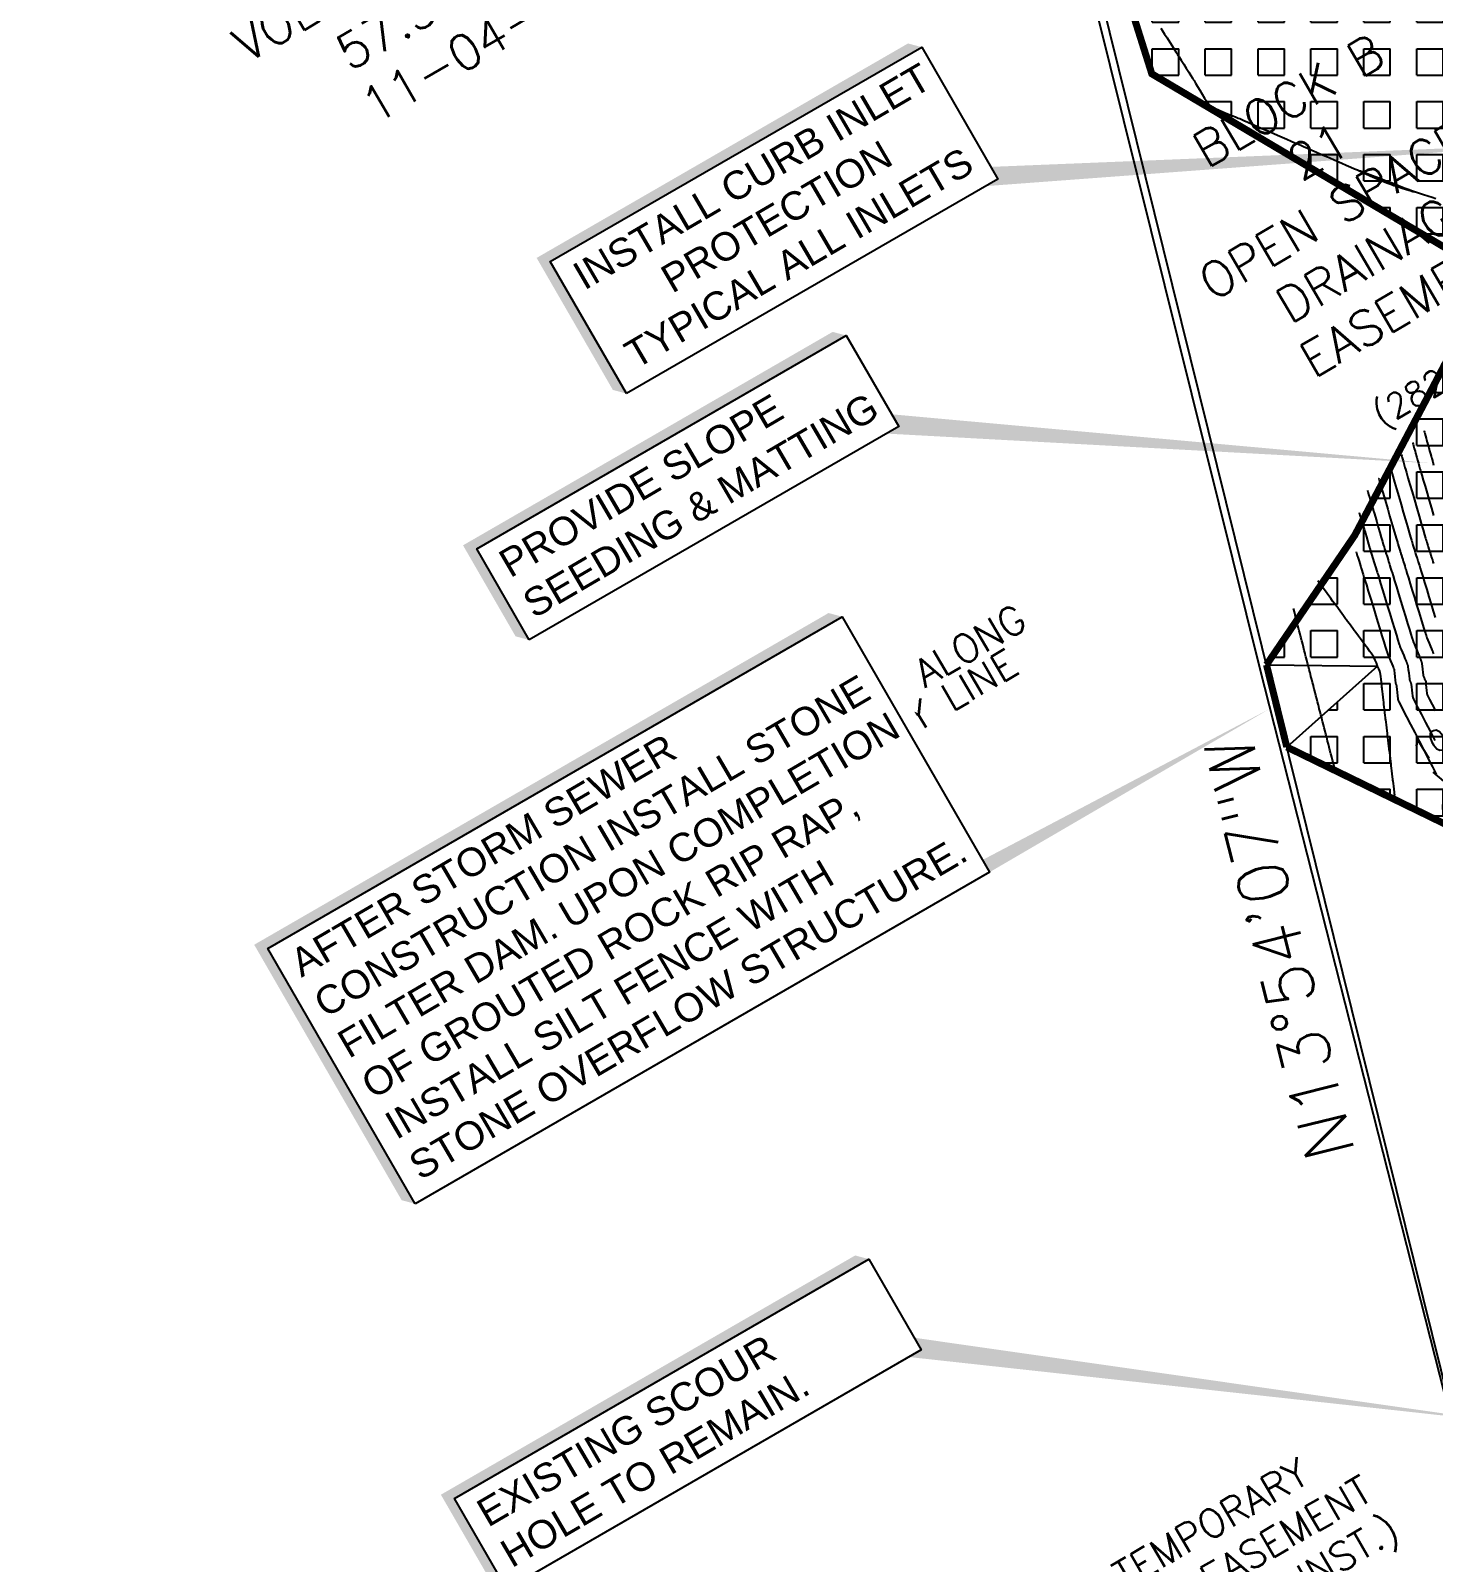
# Model space of a CAD drawing. Header units: feet. Extents: x 23 to 2149517, y -26 to 355304.
# Drawn here: x 2137040 to 2137437.8, y 340239.2 to 340673.6 of the extents above; entities that cross this region are included whole.
import ezdxf

# ---------------------------------------------------------------- set-up
doc = ezdxf.new("R2010")
doc.units = ezdxf.units.FT
doc.header["$MEASUREMENT"] = 0
for name, color, linetype in [('A-EC-CURLEX-MATTING', 6, 'Continuous'), ('A-EC-SILT-FENCE', 4, 'SILT_FENCE'), ('A-EC-TXT', 7, 'Continuous'), ('C-TOPO-MAJR-N', 7, 'Continuous'), ('C-TOPO-MINR-N', 2, 'Continuous'), ('xhpc023-pt$0$A-ADDRESS-N', 6, 'Continuous'), ('xhpc023-pt$0$V-FENC', 6, 'xhpc023-pt$0$BARBWIRE_2'), ('xhpc023-pt$0$V-FENC-TEXT', 2, 'Continuous'), ('xhpc023-pt$0$V-LOT-NO_OPENSPACES', 7, 'Continuous'), ('xhpc023-pt$0$V-PROP-ADJN-TEXT', 2, 'Continuous'), ('xhpc023-pt$0$V-PROP-DIMS', 4, 'Continuous'), ('xhpc023-pt$0$V-PROP-N', 2, 'Continuous'), ('xhpc023-pt$0$V-PROP-RWAY-N', 7, 'Continuous'), ('xhpc023-pt$0$xHPC007pt_PHASE1-AMENDED PLT$0$V-ESMT-UTIL-TEXT-N', 6, 'Continuous'), ('xhpc023-pt$0$xHPC007pt_PHASE1A$0$V-ADJC-E', 6, 'Continuous')]:
    doc.layers.add(name, color=color, linetype=linetype)
doc.styles.add('L100', font='simplex', dxfattribs={"height": 10})
doc.styles.get("Standard").update_dxf_attribs({"font": 'arial.ttf'})
doc.styles.add('xhpc023-pt$0$L100', font='simplex', dxfattribs={"height": 10})
doc.styles.add('xhpc023-pt$0$L140', font='simplex', dxfattribs={"height": 14})
doc.styles.add('xhpc023-pt$0$L60', font='simplex', dxfattribs={"height": 6})
doc.styles.add('xhpc023-pt$0$L70', font='simplex.shx', dxfattribs={"height": 7})
doc.styles.add('xhpc023-pt$0$L80', font='simplex', dxfattribs={"height": 8})
doc.styles.add('xhpc023-pt$0$Standard', font='txt')
doc.styles.add('xhpc023-pt$0$xHPC007pt_PHASE1-AMENDED PLT$0$L80', font='simplex', dxfattribs={"height": 8})
doc.linetypes.add('SILT_FENCE', pattern='A,0.5,-0.1,["SF",Standard,S=0.1,R=0,X=-0.1,Y=-0.05],-0.1', length=0.7)
doc.linetypes.add('xhpc023-pt$0$BARBWIRE_2', pattern='A,1,-0.02,["X",xhpc023-pt$0$Standard,S=0.075,R=0,X=-0.025,Y=-0.0375],-0.02', length=1.04)

# ---------------------------------------------------------------- blocks, each defined once
blk = doc.blocks.new('xhpc023-pt')
at = {"layer": 'xhpc023-pt$0$V-FENC', "ltscale": 0.7, "flags": 128}
blk.add_lwpolyline([(2136514.3, 337269.5), (2136570.14, 337337.24), (2136585.41, 337353.57), (2136594.19, 337395.54), (2136652.23, 337608.98), (2136541.74, 337937.17), (2136539.29, 337939.07), (2136530.45, 337965.81), (2136481.72, 338104.51), (2136409.74, 338314.48), (2136329.41, 338548.95), (2136294.93, 338650.98), (2136295.62, 338656.13), (2136392.05, 338767.6), (2136487.37, 338876.58), (2136639.98, 339049.76), (2136801.71, 339276.02), (2136929.94, 339463.02), (2137134.98, 339758.55), (2137290.57, 339979.02), (2137411.74, 340150.67), (2137459.06, 340215.88), (2137388.72, 340492.49), (2137342.31, 340679.29), (2137326.79, 340742.93), (2137285.4, 340912.39), (2137234.93, 341127.68), (2137374.14, 341357.32), (2137513.03, 341585.66)], dxfattribs=at)
at = {"layer": 'xhpc023-pt$0$V-FENC-TEXT', "ltscale": 0.8}
blk.add_lwpolyline([(2137381.44, 340521.78, 0, 4.17, 0), (2137369.04, 340520.2, 0, 0, 0), (2137337.91, 340516.26, 0, 0, 0)], format="xyseb", dxfattribs=at)
at = {"layer": 'xhpc023-pt$0$V-PROP-N'}
blk.add_line((2137459.21, 340216.13), (2137234.3, 341124.82), dxfattribs=at)
at = {"layer": 'xhpc023-pt$0$V-PROP-RWAY-N'}
blk.add_arc((2136995, 340602.39), 475, 7.59, 30.3291, dxfattribs=at)
at = {"layer": 'xhpc023-pt$0$A-ADDRESS-N', "insert": (2137436.08, 340571.15), "char_height": 7, "width": 77.1852, "attachment_point": 5, "rotation": 30.3291, "style": 'xhpc023-pt$0$L70'}
blk.add_mtext('(2825)', dxfattribs=at)
at = {"layer": 'xhpc023-pt$0$V-FENC-TEXT', "ltscale": 0.8, "style": 'xhpc023-pt$0$L80'}
for s, p in [('WIRE FENCE ALONG', (2137233.54, 340451.95)), ('PROPERTY LINE', (2137249.55, 340449.99))]:
    blk.add_text(s, height=8, rotation=30.3292, dxfattribs=at).set_placement(p)
at = {"layer": 'xhpc023-pt$0$V-LOT-NO_OPENSPACES', "insert": (2137413.57, 340624.95), "char_height": 10, "width": 102.6547, "attachment_point": 5, "rotation": 30.3291, "style": 'xhpc023-pt$0$L100'}
blk.add_mtext('BLOCK B \\P21\\POPEN SPACE/\\PDRAINAGE EASEMENT', dxfattribs=at)
at = {"layer": 'xhpc023-pt$0$V-PROP-ADJN-TEXT', "insert": (2137157.44, 340702.84), "char_height": 10, "width": 268.24, "attachment_point": 5, "rotation": 30.33, "style": 'xhpc023-pt$0$L100'}
blk.add_mtext('UNITED STATES OF AMERICA \\PFOR JOE POOL LAKE\\PVOL. 7244, PG. 416\\P57.57 ACRES\\P11-04-1981', dxfattribs=at)
at = {"layer": 'xhpc023-pt$0$V-PROP-DIMS', "insert": (2137400.91, 340414.91), "char_height": 14, "attachment_point": 8, "rotation": 103.9018, "style": 'xhpc023-pt$0$L140'}
blk.add_mtext('N13°54\'07"W ', dxfattribs=at)
at = {"layer": 'xhpc023-pt$0$xHPC007pt_PHASE1-AMENDED PLT$0$V-ESMT-UTIL-TEXT-N', "insert": (2137381.79, 340215.73), "char_height": 8, "attachment_point": 8, "rotation": 30.3118, "style": 'xhpc023-pt$0$xHPC007pt_PHASE1-AMENDED PLT$0$L80'}
blk.add_mtext("15' TEMPORARY\\PDRAINAGE EASEMENT\\P(BY SEPARATE INST.)", dxfattribs=at)
blk.add_mtext("15' TEMPORARY\\PDRAINAGE EASEMENT\\P(BY SEPARATE INST.)", dxfattribs=at)
at = {"layer": 'xhpc023-pt$0$xHPC007pt_PHASE1A$0$V-ADJC-E', "insert": (2137463.98, 340490.73), "char_height": 6, "width": 156.7974, "attachment_point": 2, "rotation": 30.9273, "style": 'xhpc023-pt$0$L60'}
blk.add_mtext("10' T.E.S.CO ESMT. \\PVOL. 5026, PG 99\\P(TO BE ABANDONED)", dxfattribs=at)

msp = doc.modelspace()

# ---------------------------------------------------------------- block references
at = {"layer": 'A-EC-CURLEX-MATTING'}
msp.add_blockref('xhpc023-pt', (0, 0), dxfattribs=at)

# ---------------------------------------------------------------- next in the draw order: linework, layer by layer
for points in [[(2137670.62, 340388.88, -0.020906), (2137597.86, 340483.23, -0.00681), (2137601.18, 340497.47), (2137834.97, 340634.24, -5.810571), (2137834.97, 340634.24, 0.811703), (2137866.43, 340724.84, 0.069055), (2137866.43, 340724.84), (2137654.43, 341086.23, -0.149441), (2137653.08, 341091.91, 0.824303), (2137560.97, 341116.03, -0.149441), (2137557, 341111.73), (2137389.06, 341013.48, -0.149441), (2137383.37, 341012.13, 0.824289), (2137359.25, 340920.01, -0.14935), (2137363.55, 340916.05), (2137406.28, 340843.01, -0.100424), (2137467.54, 340663.68, 0.039884), (2137488.12, 340566.52, 0.039884)], [(2137660.46, 340381.44, -0.020999), (2137590.35, 340472.58, -0.432054), (2137598.5, 340508.07), (2137827.01, 340641.75, -0.15088), (2137838.5, 340644.44, 0.784499), (2137861.31, 340715.67, -0.088743), (2137856.2, 340721.53), (2137645.8, 341081.18, -0.149441), (2137643.1, 341092.55, 0.824303), (2137569.98, 341111.7, -0.149441), (2137562.05, 341103.1), (2137394.11, 341004.84, -0.149441), (2137382.73, 341002.15, 0.824289), (2137363.58, 340929.03, -0.14935), (2137372.18, 340921.1), (2137414.92, 340848.06, -0.100424), (2137477.46, 340664.97, 0.039884), (2137497.71, 340569.37, 1.206369)]]:
    msp.add_lwpolyline(points, format="xyb", dxfattribs=at)
msp.add_lwpolyline([(2137454.6, 340604.08), (2137415.55, 340530.51), (2137390.5, 340493.75), (2137422.03, 340493.4), (2137396.26, 340470.45), (2137454.81, 340441.95)], dxfattribs=at)
at = {"layer": 'A-EC-SILT-FENCE', "const_width": 2, "elevation": 568}
msp.add_lwpolyline([(2137454.6, 340604.08), (2137357.98, 340661.33), (2137351.03, 340683.38), (2137372.7, 340756.32)], dxfattribs=at)
at = {"layer": 'A-EC-SILT-FENCE', "const_width": 2}
for points in [[(2137390.5, 340493.75), (2137415.55, 340530.51), (2137454.39, 340604.2)], [(2137390.5, 340493.75), (2137396.26, 340470.45)], [(2137396.26, 340470.45), (2137454.81, 340441.95), (2137478.72, 340421.22), (2137550, 340414.64), (2137577.55, 340364.92), (2137601.62, 340330.66)]]:
    msp.add_lwpolyline(points, dxfattribs=at)
at = {"layer": 'C-TOPO-MAJR-N', "color": 7, "linetype": 'Continuous', "lineweight": -3}
for points, elevation in [([(2137360.55, 340674.28), (2137361, 340673.56), (2137361.61, 340672.61), (2137362.31, 340671.5), (2137363.04, 340670.35), (2137363.74, 340669.24), (2137364.34, 340668.29), (2137364.79, 340667.57), (2137365.03, 340667.21), (2137365.26, 340666.84), (2137365.71, 340666.12), (2137366.32, 340665.17), (2137367.02, 340664.06), (2137367.75, 340662.91), (2137368.44, 340661.8), (2137369.05, 340660.85), (2137369.5, 340660.13), (2137369.73, 340659.77), (2137369.95, 340659.4), (2137370.36, 340658.71), (2137370.91, 340657.78), (2137371.55, 340656.7), (2137372.23, 340655.57), (2137372.91, 340654.47), (2137373.54, 340653.5), (2137374.07, 340652.76), (2137374.44, 340652.33), (2137374.94, 340652.01), (2137375.79, 340651.59), (2137376.89, 340651.1), (2137378.13, 340650.57), (2137379.42, 340650.04), (2137380.65, 340649.54), (2137381.7, 340649.12), (2137382.49, 340648.81), (2137382.9, 340648.64), (2137383.31, 340648.46), (2137384.12, 340648.1), (2137385.21, 340647.63), (2137386.47, 340647.08), (2137387.78, 340646.51), (2137389.03, 340645.96), (2137390.12, 340645.49), (2137390.93, 340645.14), (2137391.35, 340644.95), (2137391.77, 340644.77), (2137392.58, 340644.42), (2137393.66, 340643.94), (2137394.92, 340643.4), (2137396.23, 340642.82), (2137397.49, 340642.28), (2137398.58, 340641.8), (2137399.38, 340641.45), (2137399.8, 340641.27), (2137400.22, 340641.08), (2137401.03, 340640.73), (2137402.12, 340640.26), (2137403.37, 340639.71), (2137404.69, 340639.14), (2137405.94, 340638.59), (2137407.03, 340638.12), (2137407.84, 340637.76), (2137408.26, 340637.58), (2137408.67, 340637.4), (2137409.48, 340637.05), (2137410.57, 340636.57), (2137411.83, 340636.02), (2137413.14, 340635.45), (2137414.39, 340634.9), (2137415.48, 340634.43), (2137416.29, 340634.08), (2137416.71, 340633.89)], 570), ([(2137438.51, 340625.91), (2137437.46, 340626.24), (2137436.26, 340626.63), (2137435.04, 340627.02), (2137433.92, 340627.38), (2137433.01, 340627.67), (2137432.44, 340627.87), (2137431.93, 340628.06), (2137430.94, 340628.43), (2137429.58, 340628.96), (2137427.94, 340629.59), (2137426.12, 340630.29), (2137424.22, 340631.03), (2137422.35, 340631.75), (2137420.59, 340632.43), (2137419.04, 340633.02), (2137417.82, 340633.49), (2137417.13, 340633.75), (2137416.82, 340633.86), (2137416.72, 340633.89), (2137416.71, 340633.89), (2137416.72, 340633.89), (2137416.8, 340633.84), (2137417.07, 340633.72), (2137417.66, 340633.45), (2137418.68, 340632.99), (2137419.91, 340632.45), (2137421.24, 340631.88), (2137422.54, 340631.31), (2137423.71, 340630.81), (2137424.62, 340630.43), (2137425.16, 340630.21), (2137425.73, 340630.01), (2137426.63, 340629.71), (2137427.76, 340629.35), (2137428.98, 340628.96), (2137430.18, 340628.58), (2137431.23, 340628.25), (2137432.03, 340628), (2137432.44, 340627.87)], 570), ([(2137425.51, 340550), (2137425.52, 340549.99), (2137425.53, 340549.95), (2137425.56, 340549.86), (2137425.58, 340549.79), (2137425.6, 340549.71), (2137425.69, 340549.41), (2137425.94, 340548.55), (2137426.32, 340547.24), (2137426.81, 340545.56), (2137427.38, 340543.61), (2137428, 340541.48), (2137428.65, 340539.25), (2137429.3, 340537.03), (2137429.92, 340534.89), (2137430.49, 340532.93), (2137430.98, 340531.25), (2137431.36, 340529.94), (2137431.61, 340529.07), (2137431.7, 340528.76), (2137431.77, 340528.56), (2137431.83, 340528.37), (2137431.9, 340528.14), (2137432.05, 340527.65), (2137432.23, 340527.08), (2137432.38, 340526.59), (2137432.45, 340526.36), (2137432.49, 340526.24), (2137432.54, 340526.07), (2137432.58, 340525.95), (2137432.65, 340525.73), (2137432.8, 340525.24), (2137432.98, 340524.67), (2137433.13, 340524.19), (2137433.2, 340523.97), (2137433.25, 340523.81), (2137433.3, 340523.67), (2137433.32, 340523.61), (2137433.34, 340523.54), (2137433.4, 340523.36), (2137433.54, 340522.93), (2137433.71, 340522.38), (2137433.86, 340521.89), (2137433.96, 340521.58), (2137434.08, 340521.2), (2137434.37, 340520.24), (2137434.8, 340518.82), (2137435.34, 340517.07), (2137435.94, 340515.09), (2137436.58, 340513), (2137437.22, 340510.91), (2137437.82, 340508.95), (2137438.35, 340507.21)], 555), ([(2137426.89, 340456.7), (2137426.89, 340456.74), (2137426.88, 340456.85), (2137426.84, 340457.13), (2137426.78, 340457.64), (2137426.69, 340458.45), (2137426.58, 340459.31), (2137426.49, 340460.12), (2137426.41, 340460.74), (2137426.37, 340461.06), (2137426.34, 340461.37), (2137426.26, 340461.99), (2137426.17, 340462.8), (2137426.06, 340463.66), (2137425.97, 340464.47), (2137425.89, 340465.09), (2137425.86, 340465.41), (2137425.82, 340465.72), (2137425.74, 340466.34), (2137425.65, 340467.15), (2137425.55, 340468.01), (2137425.45, 340468.82), (2137425.38, 340469.44), (2137425.34, 340469.76), (2137425.3, 340470.07), (2137425.23, 340470.69), (2137425.13, 340471.5), (2137425.03, 340472.36), (2137424.93, 340473.17), (2137424.86, 340473.79), (2137424.82, 340474.11), (2137424.78, 340474.42), (2137424.71, 340475.04), (2137424.61, 340475.85), (2137424.51, 340476.71), (2137424.41, 340477.52), (2137424.34, 340478.14), (2137424.3, 340478.46), (2137424.26, 340478.77), (2137424.19, 340479.39), (2137424.09, 340480.2), (2137423.99, 340481.06), (2137423.9, 340481.87), (2137423.82, 340482.49), (2137423.78, 340482.81), (2137423.75, 340483.12), (2137423.67, 340483.74), (2137423.58, 340484.55), (2137423.47, 340485.41), (2137423.38, 340486.22), (2137423.3, 340486.84), (2137423.27, 340487.16), (2137423.23, 340487.46), (2137423.17, 340488.05), (2137423.09, 340488.81), (2137423, 340489.65), (2137422.91, 340490.45), (2137422.82, 340491.1), (2137422.75, 340491.51), (2137422.61, 340491.91), (2137422.36, 340492.58), (2137422.03, 340493.4), (2137421.67, 340494.27), (2137421.32, 340495.09), (2137421.03, 340495.74), (2137420.84, 340496.13), (2137420.61, 340496.47), (2137420.22, 340497.02), (2137419.74, 340497.67), (2137419.23, 340498.36), (2137418.76, 340498.98), (2137418.4, 340499.45), (2137418.21, 340499.7), (2137418.02, 340499.96), (2137417.64, 340500.47), (2137417.16, 340501.13), (2137416.63, 340501.84), (2137416.15, 340502.5), (2137415.77, 340503.01), (2137415.58, 340503.27), (2137415.39, 340503.53), (2137415.01, 340504.04), (2137414.53, 340504.7), (2137414, 340505.41), (2137413.52, 340506.07), (2137413.14, 340506.58), (2137412.95, 340506.84), (2137412.76, 340507.1), (2137412.38, 340507.61), (2137411.89, 340508.27), (2137411.37, 340508.98), (2137410.88, 340509.64), (2137410.51, 340510.15), (2137410.32, 340510.41), (2137410.13, 340510.67), (2137409.75, 340511.18), (2137409.26, 340511.84), (2137408.74, 340512.55), (2137408.25, 340513.21), (2137407.88, 340513.72), (2137407.69, 340513.98), (2137407.49, 340514.24), (2137407.12, 340514.75), (2137406.63, 340515.41), (2137406.11, 340516.12), (2137405.62, 340516.78), (2137405.25, 340517.29), (2137405.05, 340517.55)], 550)]:
    msp.add_lwpolyline(points, dxfattribs=dict(at, elevation=elevation))
at = {"layer": 'C-TOPO-MINR-N', "color": 2, "linetype": 'Continuous', "lineweight": -3}
for points, elevation in [([(2137435.18, 340560.13), (2137435.19, 340560.11), (2137435.22, 340560.01), (2137435.28, 340559.77), (2137435.41, 340559.31), (2137435.59, 340558.64), (2137435.77, 340557.98), (2137435.91, 340557.48), (2137435.96, 340557.28), (2137435.98, 340557.24), (2137435.99, 340557.19), (2137436.01, 340557.14), (2137436.02, 340557.09), (2137436.09, 340556.85), (2137436.26, 340556.22), (2137436.5, 340555.37), (2137436.76, 340554.44), (2137437, 340553.58), (2137437.17, 340552.95), (2137437.24, 340552.7), (2137437.28, 340552.59), (2137437.32, 340552.47), (2137437.36, 340552.35), (2137437.39, 340552.23), (2137437.47, 340551.96), (2137437.66, 340551.29), (2137437.91, 340550.4)], 558), ([(2137431.95, 340556.76), (2137431.96, 340556.73), (2137431.99, 340556.62), (2137432.07, 340556.34), (2137432.21, 340555.82), (2137432.42, 340555.06), (2137432.63, 340554.31), (2137432.79, 340553.74), (2137432.85, 340553.52), (2137432.87, 340553.47), (2137432.88, 340553.41), (2137432.9, 340553.36), (2137432.92, 340553.31), (2137432.98, 340553.1), (2137433.13, 340552.54), (2137433.35, 340551.77), (2137433.6, 340550.9), (2137433.84, 340550.06), (2137434.03, 340549.36), (2137434.16, 340548.94), (2137434.28, 340548.5), (2137434.56, 340547.54), (2137434.97, 340546.14), (2137435.48, 340544.4), (2137436.05, 340542.42), (2137436.67, 340540.31), (2137437.3, 340538.15), (2137437.91, 340536.06)], 557), ([(2137428.73, 340553.38), (2137428.74, 340553.35), (2137428.77, 340553.23), (2137428.85, 340552.95), (2137429, 340552.43), (2137429.22, 340551.64), (2137429.45, 340550.82), (2137429.65, 340550.13), (2137429.77, 340549.71), (2137429.89, 340549.27), (2137430.19, 340548.25), (2137430.62, 340546.76), (2137431.17, 340544.9), (2137431.78, 340542.79), (2137432.44, 340540.52), (2137433.12, 340538.2), (2137433.77, 340535.95), (2137434.38, 340533.86), (2137434.91, 340532.05), (2137435.33, 340530.62), (2137435.6, 340529.68), (2137435.7, 340529.33), (2137435.75, 340529.19), (2137435.82, 340528.98), (2137435.86, 340528.84), (2137435.93, 340528.62), (2137436.07, 340528.17), (2137436.23, 340527.63), (2137436.38, 340527.17), (2137436.44, 340526.95), (2137436.49, 340526.81), (2137436.56, 340526.59), (2137436.61, 340526.45), (2137436.68, 340526.23), (2137436.82, 340525.78), (2137436.98, 340525.24), (2137437.12, 340524.79), (2137437.19, 340524.59), (2137437.25, 340524.39), (2137437.31, 340524.22), (2137437.34, 340524.14), (2137437.36, 340524.06), (2137437.42, 340523.89), (2137437.55, 340523.48), (2137437.71, 340522.98), (2137437.85, 340522.51)], 556), ([(2137422.31, 340546.61), (2137422.32, 340546.59), (2137422.35, 340546.5), (2137422.41, 340546.27), (2137422.54, 340545.85), (2137422.71, 340545.28), (2137422.85, 340544.8), (2137422.92, 340544.58), (2137422.98, 340544.37), (2137423.04, 340544.17), (2137423.1, 340543.99), (2137423.15, 340543.81), (2137423.25, 340543.5), (2137423.5, 340542.64), (2137423.87, 340541.36), (2137424.34, 340539.75), (2137424.87, 340537.93), (2137425.43, 340536), (2137425.99, 340534.07), (2137426.52, 340532.25), (2137426.99, 340530.64), (2137427.37, 340529.36), (2137427.61, 340528.5), (2137427.7, 340528.19), (2137427.75, 340528.04), (2137427.8, 340527.9), (2137427.87, 340527.67), (2137428.03, 340527.14), (2137428.22, 340526.53), (2137428.38, 340526), (2137428.45, 340525.77), (2137428.51, 340525.61), (2137428.56, 340525.46), (2137428.63, 340525.23), (2137428.79, 340524.71), (2137428.98, 340524.09), (2137429.14, 340523.58), (2137429.21, 340523.35), (2137429.25, 340523.23), (2137429.29, 340523.12), (2137429.31, 340523.07), (2137429.32, 340523.02), (2137429.38, 340522.83), (2137429.53, 340522.37), (2137429.71, 340521.79), (2137429.87, 340521.27), (2137429.98, 340520.94), (2137430.09, 340520.58), (2137430.35, 340519.7), (2137430.76, 340518.39), (2137431.26, 340516.75), (2137431.83, 340514.87), (2137432.45, 340512.86), (2137433.08, 340510.79), (2137433.69, 340508.79), (2137434.26, 340506.92), (2137434.75, 340505.31), (2137435.14, 340504.03), (2137435.4, 340503.19), (2137435.49, 340502.88), (2137435.56, 340502.69), (2137435.62, 340502.5), (2137435.69, 340502.31), (2137435.75, 340502.12), (2137435.82, 340501.93), (2137435.89, 340501.75), (2137436.01, 340501.45), (2137436.29, 340500.76), (2137436.66, 340499.87), (2137437.03, 340498.98), (2137437.32, 340498.28), (2137437.44, 340497.99), (2137437.51, 340497.79), (2137437.57, 340497.62), (2137437.61, 340497.52), (2137437.64, 340497.43), (2137437.67, 340497.34), (2137437.71, 340497.24), (2137437.77, 340497.07), (2137437.85, 340496.87)], 554), ([(2137419.12, 340543.22), (2137419.13, 340543.2), (2137419.15, 340543.11), (2137419.22, 340542.88), (2137419.33, 340542.5), (2137419.47, 340542.03), (2137419.54, 340541.78), (2137419.59, 340541.59), (2137419.68, 340541.3), (2137419.73, 340541.12), (2137419.78, 340540.97), (2137419.85, 340540.74), (2137419.89, 340540.59), (2137419.95, 340540.38), (2137420.07, 340539.99), (2137420.19, 340539.59), (2137420.25, 340539.37), (2137420.32, 340539.15), (2137420.43, 340538.82), (2137420.49, 340538.6), (2137420.55, 340538.4), (2137420.65, 340538.11), (2137420.71, 340537.92), (2137420.8, 340537.61), (2137421.03, 340536.81), (2137421.37, 340535.65), (2137421.77, 340534.26), (2137422.22, 340532.74), (2137422.66, 340531.23), (2137423.06, 340529.83), (2137423.4, 340528.69), (2137423.62, 340527.91), (2137423.71, 340527.62), (2137423.74, 340527.53), (2137423.77, 340527.43), (2137423.84, 340527.19), (2137424.01, 340526.63), (2137424.22, 340525.97), (2137424.39, 340525.42), (2137424.46, 340525.17), (2137424.5, 340525.07), (2137424.53, 340524.96), (2137424.61, 340524.72), (2137424.78, 340524.17), (2137424.98, 340523.52), (2137425.15, 340522.97), (2137425.22, 340522.74), (2137425.25, 340522.65), (2137425.28, 340522.57), (2137425.3, 340522.5), (2137425.36, 340522.3), (2137425.52, 340521.81), (2137425.71, 340521.2), (2137425.89, 340520.64), (2137425.99, 340520.3), (2137426.11, 340519.92), (2137426.39, 340518.99), (2137426.82, 340517.6), (2137427.35, 340515.86), (2137427.96, 340513.88), (2137428.61, 340511.74), (2137429.28, 340509.56), (2137429.92, 340507.43), (2137430.53, 340505.46), (2137431.05, 340503.75), (2137431.46, 340502.4), (2137431.73, 340501.51), (2137431.83, 340501.19), (2137431.88, 340501.05), (2137431.93, 340500.91), (2137431.98, 340500.77), (2137432.03, 340500.62), (2137432.08, 340500.48), (2137432.13, 340500.34), (2137432.22, 340500.11), (2137432.45, 340499.55), (2137432.77, 340498.78), (2137433.12, 340497.94), (2137433.44, 340497.17), (2137433.67, 340496.6), (2137433.76, 340496.37), (2137433.82, 340496.22), (2137433.87, 340496.09), (2137433.89, 340496.02), (2137433.92, 340495.95), (2137433.94, 340495.88), (2137433.97, 340495.81), (2137434.02, 340495.68), (2137434.07, 340495.53), (2137434.13, 340495.39), (2137434.18, 340495.25), (2137434.23, 340495.11), (2137434.29, 340494.97), (2137434.34, 340494.82), (2137434.4, 340494.69), (2137434.42, 340494.63), (2137434.45, 340494.56), (2137434.48, 340494.48), (2137434.51, 340494.42), (2137434.53, 340494.35), (2137434.56, 340494.08), (2137434.65, 340493.39), (2137434.75, 340492.49), (2137434.86, 340491.59), (2137434.94, 340490.9), (2137434.98, 340490.61), (2137435.02, 340490.51), (2137435.06, 340490.4), (2137435.12, 340490.27), (2137435.18, 340490.13), (2137435.23, 340489.99), (2137435.29, 340489.85), (2137435.35, 340489.7), (2137435.41, 340489.57), (2137435.44, 340489.51), (2137435.47, 340489.44), (2137435.5, 340489.37), (2137435.53, 340489.3), (2137435.59, 340489.17), (2137435.65, 340489.03), (2137435.67, 340488.77), (2137435.73, 340488.15), (2137435.82, 340487.32), (2137435.91, 340486.46), (2137436.01, 340485.73), (2137436.09, 340485.29), (2137436.28, 340484.89), (2137436.75, 340483.95), (2137437.48, 340482.53), (2137438.41, 340480.72)], 553), ([(2137416.79, 340536.84), (2137416.8, 340536.82), (2137416.82, 340536.75), (2137416.87, 340536.57), (2137416.97, 340536.25), (2137417.09, 340535.85), (2137417.16, 340535.61), (2137417.22, 340535.39), (2137417.33, 340535.04), (2137417.43, 340534.71), (2137417.48, 340534.54), (2137417.54, 340534.35), (2137417.59, 340534.16), (2137417.65, 340533.98), (2137417.76, 340533.62), (2137417.87, 340533.25), (2137417.94, 340533.02), (2137418.01, 340532.83), (2137418.1, 340532.52), (2137418.2, 340532.21), (2137418.26, 340532.02), (2137418.35, 340531.7), (2137418.57, 340530.98), (2137418.85, 340530.01), (2137419.15, 340528.97), (2137419.43, 340528.01), (2137419.63, 340527.32), (2137419.71, 340527.05), (2137419.74, 340526.96), (2137419.81, 340526.71), (2137419.99, 340526.12), (2137420.21, 340525.42), (2137420.39, 340524.83), (2137420.47, 340524.58), (2137420.49, 340524.52), (2137420.51, 340524.47), (2137420.58, 340524.22), (2137420.76, 340523.64), (2137420.98, 340522.95), (2137421.16, 340522.36), (2137421.23, 340522.12), (2137421.25, 340522.07), (2137421.27, 340522.02), (2137421.34, 340521.81), (2137421.5, 340521.28), (2137421.71, 340520.63), (2137421.9, 340520.03), (2137422.01, 340519.66), (2137422.13, 340519.26), (2137422.43, 340518.27), (2137422.88, 340516.81), (2137423.44, 340514.97), (2137424.08, 340512.88), (2137424.77, 340510.62), (2137425.48, 340508.32), (2137426.16, 340506.08), (2137426.79, 340504), (2137427.35, 340502.2), (2137427.78, 340500.77), (2137428.07, 340499.84), (2137428.17, 340499.5), (2137428.2, 340499.41), (2137428.23, 340499.31), (2137428.27, 340499.22), (2137428.3, 340499.13), (2137428.33, 340499.03), (2137428.36, 340498.94), (2137428.46, 340498.7), (2137428.71, 340498.1), (2137429.05, 340497.29), (2137429.41, 340496.4), (2137429.75, 340495.58), (2137430, 340494.99), (2137430.09, 340494.75), (2137430.13, 340494.65), (2137430.16, 340494.56), (2137430.19, 340494.47), (2137430.23, 340494.38), (2137430.26, 340494.29), (2137430.3, 340494.19), (2137430.33, 340494.1), (2137430.37, 340494), (2137430.4, 340493.91), (2137430.44, 340493.82), (2137430.48, 340493.72), (2137430.51, 340493.63), (2137430.55, 340493.54), (2137430.59, 340493.45), (2137430.62, 340493.15), (2137430.71, 340492.41), (2137430.83, 340491.46), (2137430.95, 340490.5), (2137431.04, 340489.76), (2137431.07, 340489.46), (2137431.1, 340489.39), (2137431.13, 340489.32), (2137431.17, 340489.23), (2137431.21, 340489.14), (2137431.24, 340489.04), (2137431.28, 340488.95), (2137431.32, 340488.86), (2137431.36, 340488.77), (2137431.4, 340488.68), (2137431.44, 340488.59), (2137431.48, 340488.5), (2137431.52, 340488.4), (2137431.55, 340488.14), (2137431.61, 340487.48), (2137431.7, 340486.61), (2137431.8, 340485.7), (2137431.9, 340484.92), (2137431.99, 340484.46), (2137432.19, 340484.05), (2137432.69, 340483.05), (2137433.45, 340481.55), (2137434.44, 340479.64), (2137435.59, 340477.4), (2137436.88, 340474.9), (2137438.25, 340472.25)], 552), ([(2137415.93, 340525.77), (2137415.93, 340525.75), (2137415.96, 340525.67), (2137416.01, 340525.49), (2137416.11, 340525.16), (2137416.26, 340524.68), (2137416.39, 340524.25), (2137416.47, 340523.99), (2137416.57, 340523.67), (2137416.75, 340523.11), (2137416.95, 340522.45), (2137417.13, 340521.86), (2137417.25, 340521.5), (2137417.36, 340521.15), (2137417.54, 340520.58), (2137417.74, 340519.94), (2137417.92, 340519.37), (2137418.03, 340519.02), (2137418.14, 340518.65), (2137418.42, 340517.74), (2137418.83, 340516.39), (2137419.36, 340514.67), (2137419.96, 340512.69), (2137420.62, 340510.54), (2137421.3, 340508.3), (2137421.99, 340506.06), (2137422.64, 340503.92), (2137423.24, 340501.96), (2137423.75, 340500.29), (2137424.15, 340498.97), (2137424.41, 340498.12), (2137424.5, 340497.82), (2137424.54, 340497.72), (2137424.57, 340497.63), (2137424.6, 340497.53), (2137424.7, 340497.29), (2137424.96, 340496.66), (2137425.32, 340495.8), (2137425.7, 340494.86), (2137426.06, 340494), (2137426.32, 340493.37), (2137426.42, 340493.13), (2137426.45, 340493.03), (2137426.49, 340492.94), (2137426.52, 340492.85), (2137426.56, 340492.75), (2137426.59, 340492.66), (2137426.63, 340492.57), (2137426.67, 340492.48), (2137426.7, 340492.17), (2137426.8, 340491.39), (2137426.92, 340490.39), (2137427.04, 340489.39), (2137427.13, 340488.62), (2137427.17, 340488.31), (2137427.2, 340488.24), (2137427.24, 340488.15), (2137427.27, 340488.05), (2137427.31, 340487.96), (2137427.35, 340487.87), (2137427.39, 340487.78), (2137427.42, 340487.51), (2137427.49, 340486.82), (2137427.58, 340485.9), (2137427.69, 340484.94), (2137427.79, 340484.12), (2137427.89, 340483.63), (2137428.08, 340483.22), (2137428.57, 340482.25), (2137429.3, 340480.81), (2137430.24, 340478.98), (2137431.34, 340476.86), (2137432.55, 340474.53), (2137433.82, 340472.07), (2137435.12, 340469.57), (2137436.39, 340467.13), (2137437.59, 340464.82), (2137438.67, 340462.73)], 551)]:
    msp.add_lwpolyline(points, dxfattribs=dict(at, elevation=elevation))
at = {"layer": 'C-TOPO-MINR-N', "color": 2, "linetype": 'Continuous', "lineweight": -3, "extrusion": (0.968384, 0.249465, 0), "elevation": 2154767.05}
msp.add_lwpolyline([(-203509.07, 549), (-203509.04, 549), (-203508.91, 549), (-203508.61, 549), (-203508.05, 549), (-203507.18, 549), (-203506.24, 549), (-203505.36, 549), (-203504.69, 549), (-203504.34, 549), (-203504, 549), (-203503.32, 549), (-203502.45, 549), (-203501.51, 549), (-203500.64, 549), (-203499.96, 549), (-203499.62, 549), (-203499.27, 549), (-203498.6, 549), (-203497.72, 549), (-203496.78, 549), (-203495.91, 549), (-203495.23, 549), (-203494.89, 549), (-203494.54, 549), (-203493.87, 549), (-203492.99, 549), (-203492.05, 549), (-203491.18, 549), (-203490.5, 549), (-203490.16, 549), (-203489.82, 549), (-203489.14, 549), (-203488.27, 549), (-203487.33, 549), (-203486.45, 549), (-203485.78, 549), (-203485.43, 549), (-203485.09, 549), (-203484.41, 549), (-203483.54, 549), (-203482.6, 549), (-203481.72, 549), (-203481.05, 549), (-203480.7, 549), (-203480.36, 549), (-203479.68, 549), (-203478.81, 549), (-203477.87, 549), (-203477, 549), (-203476.32, 549), (-203475.98, 549), (-203475.63, 549), (-203474.96, 549), (-203474.08, 549), (-203473.14, 549), (-203472.27, 549), (-203471.59, 549), (-203471.25, 549), (-203470.9, 549), (-203470.23, 549), (-203469.36, 549), (-203468.41, 549), (-203467.54, 549), (-203466.87, 549), (-203466.52, 549), (-203466.18, 549), (-203465.5, 549), (-203464.63, 549), (-203463.69, 549), (-203462.81, 549), (-203462.14, 549), (-203461.79, 549)], dxfattribs=at)

# ---------------------------------------------------------------- next in the draw order: texts
at = {"layer": 'A-EC-TXT', "insert": (2137192.83, 340606.64, 4), "char_height": 8, "attachment_point": 1, "rotation": 30.3291, "style": 'L100', "bg_fill": 3, "box_fill_scale": 1.5, "bg_fill_color": 256, "bg_fill_transparency": 0}
msp.add_mtext_dynamic_manual_height_columns('\\pi0.15674;{\\fArial|b0|i0|c0|p34;INSTALL CURB INLET \\P\\pi21.226;PROTECTION \\P\\pi1.491;TYPICAL ALL INLETS}', width=113.9397, gutter_width=20, heights=[0], dxfattribs=at)
at = {"layer": 'A-EC-TXT', "insert": (2137165.66, 340255.93), "char_height": 8, "width": 128.4763, "attachment_point": 1, "rotation": 30.3291, "bg_fill": 3, "box_fill_scale": 1.5, "bg_fill_color": 256, "bg_fill_transparency": 0}
msp.add_mtext('EXISTING SCOUR HOLE TO REMAIN.', dxfattribs=at)

# ---------------------------------------------------------------- next in the draw order: linework, layer by layer
at = {"layer": 'A-EC-CURLEX-MATTING'}
msp.add_lwpolyline([(2137466.05, 340663.49, 0.080141), (2137404.99, 340842.25), (2137360.89, 340917.63, -0.10885), (2137314.74, 340966.06), (2137301.64, 340964.69), (2137293.91, 340952.91), (2137303.61, 340937.49), (2137345.99, 340840.89), (2137331.35, 340808.34), (2137355.48, 340807.85), (2137372.7, 340756.32), (2137351.03, 340683.38), (2137357.98, 340661.33), (2137454.6, 340604.08)], format="xyb", dxfattribs=at)
at = {"layer": 'A-EC-TXT', "elevation": 4}
msp.add_lwpolyline([(2137208.97, 340570.67), (2137187.36, 340608.1), (2137292.7, 340668.91), (2137314.3, 340631.49)], close=True, dxfattribs=at)
at = {"layer": 'A-EC-TXT'}
msp.add_lwpolyline([(2137175.08, 340231.63), (2137160.2, 340257.4), (2137277.71, 340325.24), (2137292.58, 340299.47)], close=True, dxfattribs=at)
for points in [[(2137187.36, 340608.1, 4), (2137183.5, 340609.14, 4), (2137292.7, 340668.91, 4), (2137288.83, 340669.95, 4)], [(2137314.3, 340631.49, 571), (2137470.86, 340641.4, 571), (2137310.84, 340629.49, 571), (2137470.86, 340641.4, 571)], [(2137314.3, 340631.49, 571), (2137470.86, 340641.4, 571), (2137312.3, 340634.95, 571), (2137470.86, 340641.4, 571)], [(2137183.5, 340609.14, 4), (2137187.36, 340608.1, 4), (2137205.11, 340571.71, 4), (2137208.97, 340570.67, 4)], [(2137160.2, 340257.4), (2137156.34, 340258.43), (2137277.71, 340325.24), (2137273.84, 340326.27)], [(2137292.58, 340299.47), (2137458.7, 340278.9), (2137290.58, 340302.94), (2137458.7, 340278.9)], [(2137292.58, 340299.47), (2137458.7, 340278.9), (2137289.12, 340297.47), (2137458.7, 340278.9)], [(2137156.34, 340258.43), (2137160.2, 340257.4), (2137171.21, 340232.66), (2137175.08, 340231.63)]]:
    msp.add_solid(points, dxfattribs=at)

# ---------------------------------------------------------------- next in the draw order: texts
at = {"layer": 'A-EC-TXT', "insert": (2137171.95, 340525.14), "char_height": 8, "width": 136.6374, "attachment_point": 1, "rotation": 30.3291, "bg_fill": 3, "box_fill_scale": 1.5, "bg_fill_color": 256, "bg_fill_transparency": 0}
msp.add_mtext('PROVIDE SLOPE SEEDING & MATTING', dxfattribs=at)

# ---------------------------------------------------------------- next in the draw order: hatches: boundary and pattern name
at = {"layer": 'A-EC-CURLEX-MATTING'}
h = msp.add_hatch(dxfattribs=at)
h.set_pattern_fill('SQUARE', color=256, scale=60)
h.set_pattern_definition([(0, (-6.905, -4.04), (0, 7.5), [7.5, -7.5]), (90, (-6.905, -4.04), (-7.5, 5e-16), [7.5, -7.5])])
edge = h.paths.add_edge_path()
edge.add_arc((2138044.92, 340728.89), 582.55, 186.44584, 221.75502, ccw=False)
edge.add_arc((2136881.47, 340563.61), 593.06, 9.69591, 28.02375)
edge.add_line((2137404.99, 340842.25), (2137360.89, 340917.63))
edge.add_arc((2137447.71, 341046.59), 155.46, 211.2, 236.0487, ccw=False)
edge.add_line((2137314.74, 340966.06), (2137301.64, 340964.69))
edge.add_line((2137301.64, 340964.69), (2137293.91, 340952.91))
edge.add_line((2137293.91, 340952.91), (2137303.61, 340937.49))
edge.add_line((2137303.61, 340937.49), (2137345.99, 340840.89))
edge.add_line((2137345.99, 340840.89), (2137331.35, 340808.34))
edge.add_line((2137331.35, 340808.34), (2137355.48, 340807.85))
edge.add_line((2137355.48, 340807.85), (2137372.7, 340756.32))
edge.add_line((2137372.7, 340756.32), (2137351.03, 340683.38))
edge.add_line((2137351.03, 340683.38), (2137357.98, 340661.33))
edge.add_line((2137357.98, 340661.33), (2137454.6, 340604.08))
edge.add_line((2137454.6, 340604.08), (2137415.55, 340530.51))
edge.add_line((2137415.55, 340530.51), (2137390.5, 340493.75))
edge.add_line((2137390.5, 340493.75), (2137422.03, 340493.4))
edge.add_line((2137422.03, 340493.4), (2137396.26, 340470.45))
edge.add_line((2137396.26, 340470.45), (2137454.81, 340441.95))
edge.add_line((2137454.81, 340441.95), (2137478.72, 340421.22))
edge.add_line((2137478.72, 340421.22), (2137537.81, 340413.16))
edge.add_line((2137537.81, 340413.16), (2137543.89, 340415.23))
edge.add_line((2137543.89, 340415.23), (2137550, 340414.64))
edge.add_line((2137550, 340414.64), (2137577.55, 340364.92))
edge.add_line((2137577.55, 340364.92), (2137601.62, 340330.66))
edge.add_line((2137601.62, 340330.66), (2137610.34, 340340.94))

# ---------------------------------------------------------------- next in the draw order: linework, layer by layer
at = {"layer": 'A-EC-TXT'}
msp.add_lwpolyline([(2137181.39, 340500.8), (2137166.49, 340526.6), (2137271.32, 340587.13), (2137286.22, 340561.32)], close=True, dxfattribs=at)
for points in [[(2137166.49, 340526.6), (2137162.62, 340527.64), (2137271.32, 340587.13), (2137267.46, 340588.16)], [(2137286.22, 340561.32), (2137437.58, 340550.9), (2137284.22, 340564.79), (2137437.58, 340550.9)], [(2137286.22, 340561.32), (2137437.58, 340550.9), (2137282.76, 340559.32), (2137437.58, 340550.9)], [(2137162.62, 340527.64), (2137166.49, 340526.6), (2137177.52, 340501.83), (2137181.39, 340500.8)]]:
    msp.add_solid(points, dxfattribs=at)

# ---------------------------------------------------------------- next in the draw order: texts
at = {"layer": 'A-EC-TXT', "insert": (2137112.72, 340411.88), "char_height": 8, "width": 184.1888, "attachment_point": 1, "rotation": 30.3291, "bg_fill": 3, "box_fill_scale": 1.5, "bg_fill_color": 256, "bg_fill_transparency": 0}
msp.add_mtext('AFTER STORM SEWER CONSTRUCTION INSTALL STONE FILTER DAM. UPON COMPLETION OF GROUTED ROCK RIP RAP, INSTALL SILT FENCE WITH STONE OVERFLOW STRUCTURE.', dxfattribs=at)

# ---------------------------------------------------------------- next in the draw order: linework, layer by layer
at = {"layer": 'A-EC-TXT'}
msp.add_lwpolyline([(2137149.08, 340340.91), (2137107.25, 340413.35), (2137270.16, 340507.4), (2137311.98, 340434.96)], close=True, dxfattribs=at)
for points in [[(2137107.25, 340413.35), (2137103.39, 340414.38), (2137270.16, 340507.4), (2137266.29, 340508.44)], [(2137311.98, 340434.96), (2137391.43, 340481.29), (2137308.52, 340432.96), (2137391.43, 340481.29)], [(2137311.98, 340434.96), (2137391.43, 340481.29), (2137309.98, 340438.42), (2137391.43, 340481.29)], [(2137103.39, 340414.38), (2137107.25, 340413.35), (2137145.21, 340341.94), (2137149.08, 340340.91)]]:
    msp.add_solid(points, dxfattribs=at)

doc.saveas('drawing.dxf')
